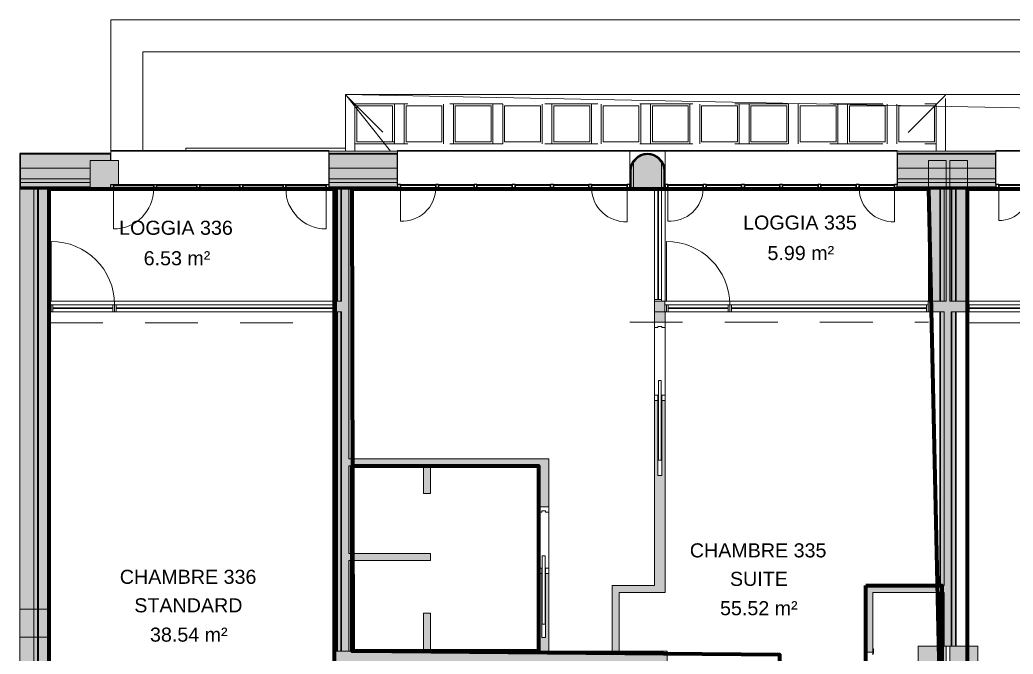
# Model space of a CAD drawing. Header units: metres. Extents: x -227.9 to -140, y 38 to 92.1.
# Drawn here: x -219.49 to -205.37, y 83.12 to 92.14 of the extents above; entities that cross this region are included whole.
import ezdxf

# ---------------------------------------------------------------- set-up
doc = ezdxf.new("R2010")
doc.units = ezdxf.units.M
doc.linetypes.add('JIS_02_0.7', pattern=[1.35, 0.75, -0.6])
for name, color, linetype, lineweight in [('A-AREA-IDEN', 7, 'Continuous', 9), ('A-COLS', 7, 'Continuous', 5), ('A-DOOR', 7, 'Continuous', 5), ('A-FLOR', 7, 'Continuous', 5), ('A-GLAZ', 7, 'Continuous', 5), ('A-WALL', 7, 'Continuous', 5), ('A-WALL-PATT', 7, 'Continuous', 13), ('I-WALL', 7, 'Continuous', 5), ('Q-SPCQ', 7, 'Continuous', 5), ('S-COLS', 7, 'Continuous', 5)]:
    doc.layers.add(name, color=color, linetype=linetype, lineweight=lineweight)
doc.layers.add('A-DETL', color=94, linetype='Continuous', lineweight=5, true_color=0x00a600)
doc.layers.add('A-DETL-MBND', color=9, linetype='Continuous', lineweight=5, true_color=0xc0c0c0)
doc.layers.add('Chambre', color=40, linetype='Continuous')
doc.layers.add('SDB', color=230, linetype='Continuous')
doc.styles.add('Arial_1', font='arial.ttf', dxfattribs={"height": 0.2})

msp = doc.modelspace()

# ---------------------------------------------------------------- hatches: boundary and pattern name
at = {"layer": 'A-COLS', "true_color": 0x808080}
for points in [[(-210.334, 89.74), (-210.319, 89.74), (-210.319, 89.99), (-210.325, 90.046), (-210.344, 90.099), (-210.374, 90.146), (-210.413, 90.186), (-210.461, 90.216), (-210.514, 90.234), (-210.569, 90.24), (-210.625, 90.234), (-210.678, 90.216), (-210.725, 90.186), (-210.765, 90.146), (-210.794, 90.099), (-210.813, 90.046), (-210.819, 89.99), (-210.819, 89.74), (-210.804, 89.74), (-210.804, 89.99), (-210.798, 90.043), (-210.781, 90.092), (-210.753, 90.137), (-210.716, 90.174), (-210.671, 90.202), (-210.621, 90.219), (-210.569, 90.225), (-210.517, 90.219), (-210.467, 90.202), (-210.423, 90.174), (-210.385, 90.137), (-210.357, 90.092), (-210.34, 90.043), (-210.334, 89.99), (-210.334, 89.8)], [(-210.334, 89.74), (-210.334, 89.99), (-210.34, 90.043), (-210.357, 90.092), (-210.386, 90.138), (-210.423, 90.174), (-210.467, 90.202), (-210.517, 90.219), (-210.569, 90.225), (-210.621, 90.219), (-210.671, 90.202), (-210.716, 90.174), (-210.753, 90.137), (-210.781, 90.092), (-210.798, 90.043), (-210.804, 89.99), (-210.804, 89.74), (-210.386, 89.74)]]:
    msp.add_hatch(color=8, dxfattribs=at).paths.add_polyline_path(points)
at = {"layer": 'A-WALL', "true_color": 0x808080}
h = msp.add_hatch(color=8, dxfattribs=at)
h.paths.add_polyline_path([(-169.889, 89.766), (-169.889, 90.24), (-170.852, 90.24), (-170.852, 90.23), (-169.899, 90.23), (-169.899, 89.766)])
h.paths.add_polyline_path([(-219.476, 89.766), (-219.476, 90.23), (-218.195, 90.23), (-218.195, 90.24), (-219.486, 90.24), (-219.486, 89.766)])
h.paths.add_polyline_path([(-172.979, 90.23), (-172.152, 90.23), (-172.152, 90.24), (-172.979, 90.24)])
h.paths.add_polyline_path([(-180.119, 90.23), (-180.119, 90.24), (-181.519, 90.24), (-181.519, 90.23), (-180.784, 90.23)])
h.paths.add_polyline_path([(-184.895, 90.23), (-184.019, 90.23), (-184.019, 90.24), (-185.419, 90.24), (-185.419, 90.23)])
h.paths.add_polyline_path([(-201.719, 90.23), (-201.719, 90.24), (-203.119, 90.24), (-203.119, 90.23), (-202.163, 90.23)])
h.paths.add_polyline_path([(-205.619, 90.23), (-205.619, 90.24), (-207.019, 90.24), (-207.019, 90.23), (-206.275, 90.23)])
h.paths.add_polyline_path([(-215.095, 90.23), (-214.119, 90.23), (-214.119, 90.24), (-215.095, 90.24)])
h = msp.add_hatch(color=8, dxfattribs=at)
h.paths.add_polyline_path([(-169.899, 90.03), (-169.899, 90.23), (-170.852, 90.23), (-170.852, 90.03), (-170.094, 90.03)])
h.paths.add_polyline_path([(-172.152, 90.03), (-172.152, 90.23), (-172.979, 90.23), (-172.979, 90.03), (-172.561, 90.03)])
h.paths.add_polyline_path([(-181.519, 90.03), (-180.119, 90.03), (-180.119, 90.23), (-181.519, 90.23), (-181.519, 90.112)])
h.paths.add_polyline_path([(-184.019, 90.03), (-184.019, 90.23), (-185.419, 90.23), (-185.419, 90.03), (-184.073, 90.03)])
h.paths.add_polyline_path([(-207.019, 90.03), (-205.619, 90.03), (-205.619, 90.23), (-207.019, 90.23), (-207.019, 90.112)])
h.paths.add_polyline_path([(-201.719, 90.03), (-201.719, 90.23), (-203.119, 90.23), (-203.119, 90.03), (-202.269, 90.03), (-202.269, 90.14), (-201.869, 90.14), (-201.869, 90.03)])
h.paths.add_polyline_path([(-214.497, 90.03), (-214.119, 90.03), (-214.119, 90.23), (-215.095, 90.23), (-215.095, 90.03)])
h.paths.add_polyline_path([(-219.476, 90.03), (-218.486, 90.03), (-218.486, 90.14), (-218.195, 90.14), (-218.195, 90.23), (-219.476, 90.23)])
h = msp.add_hatch(color=8, dxfattribs=at)
h.paths.add_polyline_path([(-170.094, 89.88), (-169.899, 89.88), (-169.899, 90.03), (-170.852, 90.03), (-170.852, 89.88)])
h.paths.add_polyline_path([(-172.152, 89.88), (-172.152, 90.03), (-172.979, 90.03), (-172.979, 89.88), (-172.561, 89.88)])
h.paths.add_polyline_path([(-180.119, 89.88), (-180.119, 90.03), (-181.519, 90.03), (-181.519, 89.88), (-180.844, 89.88), (-180.844, 89.89), (-180.294, 89.89), (-180.294, 89.88)])
h.paths.add_polyline_path([(-184.019, 89.88), (-184.019, 90.03), (-185.419, 90.03), (-185.419, 89.88), (-184.073, 89.88)])
h.paths.add_polyline_path([(-203.119, 89.88), (-202.269, 89.88), (-202.269, 90.03), (-203.119, 90.03)])
h.paths.add_polyline_path([(-201.869, 89.88), (-201.719, 89.88), (-201.719, 90.03), (-201.869, 90.03), (-201.869, 89.896)])
h.paths.add_polyline_path([(-214.497, 89.88), (-214.119, 89.88), (-214.119, 90.03), (-215.095, 90.03), (-215.095, 89.88)])
h.paths.add_polyline_path([(-206.275, 89.88), (-205.619, 89.88), (-205.619, 90.03), (-207.019, 90.03), (-207.019, 89.88)])
h.paths.add_polyline_path([(-218.486, 89.88), (-218.486, 90.03), (-219.476, 90.03), (-219.476, 89.88), (-218.609, 89.88)])
h = msp.add_hatch(color=8, dxfattribs=at)
h.paths.add_polyline_path([(-172.152, 89.83), (-172.152, 89.88), (-172.979, 89.88), (-172.979, 89.83), (-172.561, 89.83)])
h.paths.add_polyline_path([(-170.852, 89.83), (-169.899, 89.83), (-169.899, 89.88), (-170.852, 89.88)])
h.paths.add_polyline_path([(-185.419, 89.83), (-184.019, 89.83), (-184.019, 89.88), (-185.419, 89.88)])
h.paths.add_polyline_path([(-181.519, 89.83), (-180.844, 89.83), (-180.844, 89.88), (-181.519, 89.88)])
h.paths.add_polyline_path([(-180.119, 89.83), (-180.119, 89.88), (-180.294, 89.88), (-180.294, 89.83)])
h.paths.add_polyline_path([(-201.719, 89.83), (-201.719, 89.88), (-201.869, 89.88), (-201.869, 89.83)])
h.paths.add_polyline_path([(-202.986, 89.83), (-202.269, 89.83), (-202.269, 89.88), (-203.119, 89.88), (-203.119, 89.83)])
h.paths.add_polyline_path([(-205.619, 89.83), (-205.619, 89.88), (-207.019, 89.88), (-207.019, 89.83), (-206.275, 89.83)])
h.paths.add_polyline_path([(-215.095, 89.83), (-214.119, 89.83), (-214.119, 89.88), (-215.095, 89.88)])
h.paths.add_polyline_path([(-219.476, 89.83), (-218.486, 89.83), (-218.486, 89.88), (-219.476, 89.88)])
h = msp.add_hatch(color=8, dxfattribs=at)
h.paths.add_polyline_path([(-170.094, 89.766), (-169.899, 89.766), (-169.899, 89.83), (-170.852, 89.83), (-170.852, 89.766)])
h.paths.add_polyline_path([(-172.979, 89.766), (-172.152, 89.766), (-172.152, 89.83), (-172.979, 89.83), (-172.979, 89.8)])
h.paths.add_polyline_path([(-180.294, 89.766), (-180.119, 89.766), (-180.119, 89.83), (-180.294, 89.83), (-180.294, 89.774)])
h.paths.add_polyline_path([(-181.519, 89.766), (-180.844, 89.766), (-180.844, 89.83), (-181.519, 89.83), (-181.519, 89.8)])
h.paths.add_polyline_path([(-184.895, 89.766), (-184.019, 89.766), (-184.019, 89.83), (-185.419, 89.83), (-185.419, 89.766)])
h.paths.add_polyline_path([(-203.119, 89.766), (-202.269, 89.766), (-202.269, 89.83), (-203.119, 89.83), (-203.119, 89.8)])
h.paths.add_polyline_path([(-201.719, 89.766), (-201.719, 89.83), (-201.869, 89.83), (-201.869, 89.766)])
h.paths.add_polyline_path([(-206.275, 89.766), (-205.619, 89.766), (-205.619, 89.83), (-207.019, 89.83), (-207.019, 89.766)])
h.paths.add_polyline_path([(-214.497, 89.766), (-214.119, 89.766), (-214.119, 89.83), (-215.095, 89.83), (-215.095, 89.766)])
h.paths.add_polyline_path([(-218.486, 89.766), (-218.486, 89.83), (-219.476, 89.83), (-219.476, 89.766), (-218.609, 89.766)])
at = {"layer": 'A-WALL', "true_color": 0xaaaaaa}
for points in [[(-219.486, 62.504), (-219.286, 62.504), (-219.286, 89.74), (-219.486, 89.74), (-219.486, 62.785)], [(-219.236, 62.304), (-219.236, 89.74), (-219.286, 89.74), (-219.286, 62.304)], [(-219.223, 62.254), (-219.223, 89.74), (-219.236, 89.74), (-219.236, 62.254)]]:
    msp.add_hatch(color=253, dxfattribs=at).paths.add_polyline_path(points)
at = {"layer": 'A-WALL-PATT', "lineweight": 5, "true_color": 0xaaaaaa}
for points in [[(-206.574, 88.14), (-206.324, 88.14), (-206.324, 90.14), (-206.574, 90.14), (-206.574, 88.504)], [(-206.274, 88.14), (-206.024, 88.14), (-206.024, 90.14), (-206.274, 90.14), (-206.274, 88.504)], [(-214.769, 79.964), (-214.769, 83.164), (-215.019, 83.164), (-215.019, 79.964)], [(-210.289, 82.914), (-210.289, 83.164), (-214.769, 83.164), (-214.769, 82.914), (-210.386, 82.914)]]:
    msp.add_hatch(color=253, dxfattribs=at).paths.add_polyline_path(points)
at = {"layer": 'A-WALL-PATT', "lineweight": 5, "true_color": 0x808080}
h = msp.add_hatch(color=8, dxfattribs=at)
h.paths.add_polyline_path([(-169.889, 89.753), (-169.889, 89.766), (-170.852, 89.766), (-170.852, 89.753), (-170.094, 89.753)])
h.paths.add_polyline_path([(-172.152, 89.753), (-172.152, 89.766), (-172.979, 89.766), (-172.979, 89.753), (-172.561, 89.753)])
h.paths.add_polyline_path([(-185.419, 89.753), (-184.019, 89.753), (-184.019, 89.766), (-185.419, 89.766)])
h.paths.add_polyline_path([(-181.519, 89.753), (-180.844, 89.753), (-180.844, 89.766), (-181.519, 89.766)])
h.paths.add_polyline_path([(-180.294, 89.753), (-180.119, 89.753), (-180.119, 89.766), (-180.294, 89.766), (-180.294, 89.755)])
h.paths.add_polyline_path([(-201.719, 89.753), (-201.719, 89.766), (-201.869, 89.766), (-201.869, 89.753)])
h.paths.add_polyline_path([(-203.119, 89.753), (-202.269, 89.753), (-202.269, 89.766), (-203.119, 89.766)])
h.paths.add_polyline_path([(-205.619, 89.753), (-205.619, 89.766), (-207.019, 89.766), (-207.019, 89.753), (-206.275, 89.753)])
h.paths.add_polyline_path([(-218.486, 89.753), (-218.486, 89.766), (-219.486, 89.766), (-219.486, 89.753), (-218.609, 89.753)])
h.paths.add_polyline_path([(-215.095, 89.753), (-214.119, 89.753), (-214.119, 89.766), (-215.095, 89.766)])
h = msp.add_hatch(color=8, dxfattribs=at)
h.paths.add_polyline_path([(-170.094, 89.74), (-169.889, 89.74), (-169.889, 89.753), (-170.852, 89.753), (-170.852, 89.74)])
h.paths.add_polyline_path([(-172.152, 89.74), (-172.152, 89.753), (-172.979, 89.753), (-172.979, 89.74), (-172.561, 89.74)])
h.paths.add_polyline_path([(-180.119, 89.74), (-180.119, 89.753), (-180.294, 89.753), (-180.294, 89.74)])
h.paths.add_polyline_path([(-181.519, 89.74), (-180.844, 89.74), (-180.844, 89.753), (-181.519, 89.753)])
h.paths.add_polyline_path([(-184.019, 89.74), (-184.019, 89.753), (-185.419, 89.753), (-185.419, 89.74), (-184.073, 89.74)])
h.paths.add_polyline_path([(-202.986, 89.74), (-202.269, 89.74), (-202.269, 89.753), (-203.119, 89.753), (-203.119, 89.74)])
h.paths.add_polyline_path([(-201.719, 89.74), (-201.719, 89.753), (-201.869, 89.753), (-201.869, 89.74)])
h.paths.add_polyline_path([(-207.019, 89.74), (-205.619, 89.74), (-205.619, 89.753), (-207.019, 89.753)])
h.paths.add_polyline_path([(-214.119, 89.74), (-214.119, 89.753), (-215.095, 89.753), (-215.095, 89.74), (-214.497, 89.74)])
h.paths.add_polyline_path([(-218.486, 89.74), (-218.486, 89.753), (-219.486, 89.753), (-219.486, 89.74), (-218.609, 89.74)])
at = {"layer": 'A-WALL-PATT', "lineweight": 5, "true_color": 0xaaaaaa}
h = msp.add_hatch(color=253, dxfattribs=at)
h.paths.add_polyline_path([(-214.924, 83.164), (-214.914, 83.164), (-214.914, 87.991), (-214.924, 87.991), (-214.924, 84.218)])
h.paths.add_polyline_path([(-214.914, 88.141), (-214.914, 89.74), (-214.924, 89.74), (-214.924, 88.141)])
h = msp.add_hatch(color=253, dxfattribs=at)
h.paths.add_polyline_path([(-206.244, 83.236), (-206.244, 87.991), (-206.254, 87.991), (-206.254, 83.236)])
h.paths.add_polyline_path([(-206.244, 88.141), (-206.244, 89.74), (-206.254, 89.74), (-206.254, 88.141)])
at = {"layer": 'I-WALL', "true_color": 0xaaaaaa}
for points in [[(-219.069, 72.064), (-219.069, 89.74), (-219.219, 89.74), (-219.219, 72.064)], [(-214.814, 83.164), (-214.814, 89.74), (-214.914, 89.74), (-214.914, 83.164)], [(-206.354, 83.236), (-206.254, 83.236), (-206.254, 89.74), (-206.354, 89.74), (-206.354, 83.998)], [(-210.324, 88.14), (-210.319, 88.141), (-210.386, 88.14)], [(-213.652, 85.799), (-212.119, 85.799), (-212.119, 85.899), (-214.814, 85.899), (-214.814, 85.799), (-213.675, 85.799)], [(-213.752, 85.406), (-213.652, 85.406), (-213.652, 85.799), (-213.752, 85.799)], [(-213.651, 84.455), (-213.651, 84.555), (-214.814, 84.555), (-214.814, 84.455), (-213.675, 84.455)], [(-210.469, 83.998), (-210.469, 84.098), (-211.069, 84.098), (-211.069, 83.998), (-210.969, 83.998)], [(-210.969, 83.164), (-210.969, 83.998), (-211.069, 83.998), (-211.069, 83.164)], [(-207.097, 83.998), (-206.354, 83.998), (-206.354, 84.098), (-207.467, 84.098), (-207.467, 83.998), (-207.367, 83.998)], [(-213.751, 83.164), (-213.651, 83.164), (-213.651, 83.705), (-213.751, 83.705)]]:
    msp.add_hatch(color=253, dxfattribs=at).paths.add_polyline_path(points)
h = msp.add_hatch(color=253, dxfattribs=at)
h.paths.add_polyline_path([(-214.987, 83.164), (-214.974, 83.164), (-214.974, 87.991), (-214.987, 87.991), (-214.987, 84.218)])
h.paths.add_polyline_path([(-214.987, 88.141), (-214.974, 88.141), (-214.974, 89.74), (-214.987, 89.74), (-214.987, 88.504)])
h = msp.add_hatch(color=253, dxfattribs=at)
h.paths.add_polyline_path([(-214.924, 83.164), (-214.924, 87.991), (-214.974, 87.991), (-214.974, 83.164)])
h.paths.add_polyline_path([(-214.924, 88.141), (-214.924, 89.74), (-214.974, 89.74), (-214.974, 88.141)])
h = msp.add_hatch(color=253, dxfattribs=at)
h.paths.add_polyline_path([(-214.764, 83.164), (-214.764, 84.455), (-214.814, 84.455), (-214.814, 83.164)])
h.paths.add_polyline_path([(-214.764, 84.555), (-214.764, 85.799), (-214.814, 85.799), (-214.814, 84.555)])
h.paths.add_polyline_path([(-214.764, 85.899), (-214.764, 89.74), (-214.814, 89.74), (-214.814, 85.899)])
h = msp.add_hatch(color=253, dxfattribs=at)
h.paths.add_polyline_path([(-214.751, 83.164), (-214.751, 84.455), (-214.764, 84.455), (-214.764, 83.164)])
h.paths.add_polyline_path([(-214.764, 84.555), (-214.751, 84.555), (-214.751, 85.799), (-214.764, 85.799)])
h.paths.add_polyline_path([(-214.764, 85.899), (-214.751, 85.899), (-214.751, 89.74), (-214.764, 89.74), (-214.764, 86.361)])
h = msp.add_hatch(color=253, dxfattribs=at)
h.paths.add_polyline_path([(-206.404, 83.236), (-206.404, 83.998), (-206.417, 83.998), (-206.417, 83.236)])
h.paths.add_polyline_path([(-206.404, 84.098), (-206.404, 87.99), (-206.417, 87.99), (-206.417, 84.098)])
h.paths.add_polyline_path([(-206.404, 88.14), (-206.404, 89.74), (-206.417, 89.74), (-206.417, 88.14)])
h = msp.add_hatch(color=253, dxfattribs=at)
h.paths.add_polyline_path([(-206.354, 83.236), (-206.354, 83.998), (-206.404, 83.998), (-206.404, 83.236)])
h.paths.add_polyline_path([(-206.354, 84.098), (-206.354, 87.99), (-206.404, 87.99), (-206.404, 84.098)])
h.paths.add_polyline_path([(-206.404, 88.14), (-206.354, 88.14), (-206.354, 89.74), (-206.404, 89.74), (-206.404, 88.504)])
h = msp.add_hatch(color=253, dxfattribs=at)
h.paths.add_polyline_path([(-206.194, 83.236), (-206.194, 87.991), (-206.244, 87.991), (-206.244, 83.236)])
h.paths.add_polyline_path([(-206.194, 88.141), (-206.194, 89.74), (-206.244, 89.74), (-206.244, 88.141)])
h = msp.add_hatch(color=253, dxfattribs=at)
h.paths.add_polyline_path([(-206.181, 83.236), (-206.181, 87.991), (-206.194, 87.991), (-206.194, 83.236)])
h.paths.add_polyline_path([(-206.181, 88.141), (-206.181, 89.74), (-206.194, 89.74), (-206.194, 88.141)])
h = msp.add_hatch(color=253, dxfattribs=at)
h.paths.add_polyline_path([(-214.974, 87.991), (-214.914, 87.991), (-214.914, 88.141), (-214.987, 88.141), (-214.987, 87.991)])
h.paths.add_polyline_path([(-219.069, 87.991), (-219.066, 87.991), (-219.066, 88.141), (-219.069, 88.141)])
h = msp.add_hatch(color=253, dxfattribs=at)
h.paths.add_polyline_path([(-206.404, 87.99), (-206.354, 87.99), (-206.354, 88.14), (-206.579, 88.14), (-206.579, 87.99), (-206.417, 87.99)])
h.paths.add_polyline_path([(-210.469, 87.99), (-210.324, 87.99), (-210.324, 88.14), (-210.469, 88.14)])
h = msp.add_hatch(color=253, dxfattribs=at)
h.paths.add_polyline_path([(-202.124, 87.991), (-202.124, 88.141), (-202.368, 88.141), (-202.368, 87.991), (-202.163, 87.991)])
h.paths.add_polyline_path([(-206.181, 87.991), (-206.024, 87.991), (-206.024, 88.141), (-206.254, 88.141), (-206.254, 87.991), (-206.194, 87.991)])
h = msp.add_hatch(color=253, dxfattribs=at)
h.paths.add_polyline_path([(-210.319, 83.998), (-210.319, 86.731), (-210.367, 86.731), (-210.367, 85.661), (-210.422, 85.661), (-210.422, 86.731), (-210.469, 86.731), (-210.469, 83.998), (-210.386, 83.998)])
h.paths.add_polyline_path([(-210.422, 87.841), (-210.319, 87.841), (-210.319, 87.99), (-210.469, 87.99), (-210.469, 87.841)])
h = msp.add_hatch(color=253, dxfattribs=at)
h.paths.add_polyline_path([(-212.119, 83.164), (-211.969, 83.164), (-211.969, 84.269), (-212.016, 84.269), (-212.016, 83.359), (-212.071, 83.359), (-212.071, 84.269), (-212.119, 84.269), (-212.119, 84.218)])
h.paths.add_polyline_path([(-212.071, 85.219), (-211.969, 85.219), (-211.969, 85.899), (-212.119, 85.899), (-212.119, 85.219)])
h = msp.add_hatch(color=253, dxfattribs=at)
h.paths.add_polyline_path([(-207.367, 81.2), (-207.367, 82.253), (-207.467, 82.253), (-207.467, 81.2), (-207.417, 81.2)])
h.paths.add_polyline_path([(-207.467, 83.153), (-207.367, 83.153), (-207.367, 83.998), (-207.467, 83.998), (-207.467, 83.198)])
at = {"layer": 'S-COLS', "lineweight": 9, "true_color": 0x808080}
for points in [[(-210.369, 89.74), (-210.369, 90.114), (-210.402, 90.155), (-210.443, 90.189), (-210.491, 90.212), (-210.543, 90.224), (-210.596, 90.224), (-210.647, 90.212), (-210.695, 90.189), (-210.736, 90.155), (-210.769, 90.114), (-210.769, 89.74), (-210.386, 89.74)], [(-218.195, 89.74), (-218.195, 89.8), (-218.086, 89.8), (-218.086, 90.14), (-218.486, 90.14), (-218.486, 89.74)]]:
    msp.add_hatch(color=8, dxfattribs=at).paths.add_polyline_path(points)
at = {"layer": 'S-COLS', "true_color": 0x808080}
for points in [[(-219.486, 83.364), (-219.086, 83.364), (-219.086, 83.764), (-219.486, 83.764)], [(-206.724, 82.839), (-206.324, 82.839), (-206.324, 83.239), (-206.724, 83.239), (-206.724, 83.146)], [(-205.874, 82.839), (-205.874, 83.239), (-206.274, 83.239), (-206.274, 82.839)]]:
    msp.add_hatch(color=8, dxfattribs=at).paths.add_polyline_path(points)

# ---------------------------------------------------------------- linework, layer by layer
at = {"layer": 'A-COLS', "lineweight": 25}
for p, q in [((-210.819, 89.99), (-210.819, 89.8)), ((-210.804, 89.99), (-210.804, 89.74)), ((-210.804, 89.74), (-210.804, 89.99)), ((-210.334, 89.74), (-210.334, 89.99)), ((-210.334, 89.99), (-210.334, 89.74)), ((-210.319, 89.8), (-210.319, 89.99)), ((-210.819, 89.74), (-210.804, 89.74)), ((-210.804, 89.74), (-210.334, 89.74)), ((-210.334, 89.74), (-210.319, 89.74))]:
    msp.add_line(p, q, dxfattribs=at)
for radius in [0.25, 0.235, 0.235]:
    msp.add_arc((-210.569, 89.99), radius, 0, 180, dxfattribs=at)
at = {"layer": 'A-DETL', "color": 7}
for q in [(-172.279, 91.081), (-214.859, 90.315)]:
    msp.add_line((-214.859, 91.081), q, dxfattribs=at)
at = {"layer": 'A-DETL', "color": 9, "linetype": 'JIS_02_0.7', "lineweight": 9, "true_color": 0xc0c0c0}
for p, q in [((-214.859, 91.076), (-214.062, 90.279)), ((-206.334, 91.071), (-207.134, 90.272)), ((-214.726, 90.945), (-206.465, 90.945)), ((-214.726, 90.94), (-214.726, 90.272)), ((-214.699, 90.918), (-214.19, 90.918)), ((-214.699, 90.406), (-214.699, 90.918)), ((-214.696, 90.406), (-214.696, 90.913)), ((-214.19, 90.918), (-214.19, 90.406)), ((-214.165, 90.38), (-214.165, 90.94)), ((-214.026, 90.94), (-214.026, 90.38)), ((-213.999, 90.918), (-213.49, 90.918)), ((-213.999, 90.406), (-213.999, 90.918)), ((-213.49, 90.918), (-213.49, 90.406)), ((-213.465, 90.38), (-213.465, 90.94)), ((-213.326, 90.94), (-213.326, 90.38)), ((-213.299, 90.918), (-212.79, 90.918)), ((-213.299, 90.406), (-213.299, 90.918)), ((-212.79, 90.918), (-212.79, 90.406)), ((-212.765, 90.38), (-212.765, 90.94)), ((-212.626, 90.94), (-212.626, 90.38)), ((-212.599, 90.918), (-212.09, 90.918)), ((-212.599, 90.406), (-212.599, 90.918)), ((-212.09, 90.918), (-212.09, 90.406)), ((-212.065, 90.38), (-212.065, 90.94)), ((-211.926, 90.94), (-211.926, 90.38)), ((-211.899, 90.918), (-211.39, 90.918)), ((-211.899, 90.406), (-211.899, 90.918)), ((-211.39, 90.918), (-211.39, 90.406)), ((-211.365, 90.38), (-211.365, 90.94)), ((-211.226, 90.94), (-211.226, 90.38)), ((-211.199, 90.918), (-210.69, 90.918)), ((-211.199, 90.406), (-211.199, 90.918)), ((-210.69, 90.918), (-210.69, 90.406)), ((-210.665, 90.38), (-210.665, 90.94)), ((-210.526, 90.94), (-210.526, 90.38)), ((-210.499, 90.918), (-209.99, 90.918)), ((-210.499, 90.406), (-210.499, 90.918)), ((-209.99, 90.918), (-209.99, 90.406)), ((-209.965, 90.38), (-209.965, 90.94)), ((-209.826, 90.94), (-209.826, 90.38)), ((-209.799, 90.918), (-209.29, 90.918)), ((-209.799, 90.406), (-209.799, 90.918)), ((-209.29, 90.918), (-209.29, 90.406)), ((-209.265, 90.38), (-209.265, 90.94)), ((-209.126, 90.94), (-209.126, 90.38)), ((-209.099, 90.918), (-208.59, 90.918)), ((-209.099, 90.406), (-209.099, 90.918)), ((-208.59, 90.918), (-208.59, 90.406)), ((-208.565, 90.38), (-208.565, 90.94)), ((-208.426, 90.94), (-208.426, 90.38)), ((-208.399, 90.918), (-207.89, 90.918)), ((-208.399, 90.406), (-208.399, 90.918)), ((-207.89, 90.918), (-207.89, 90.406)), ((-207.865, 90.38), (-207.865, 90.94)), ((-207.726, 90.94), (-207.726, 90.38)), ((-207.699, 90.918), (-207.19, 90.918)), ((-207.699, 90.406), (-207.699, 90.918)), ((-207.19, 90.918), (-207.19, 90.406)), ((-207.165, 90.38), (-207.165, 90.94)), ((-207.026, 90.94), (-207.026, 90.38)), ((-206.999, 90.918), (-206.49, 90.918)), ((-206.999, 90.406), (-206.999, 90.918)), ((-206.49, 90.918), (-206.49, 90.406)), ((-206.465, 90.272), (-206.465, 90.945)), ((-214.726, 90.38), (-206.465, 90.38)), ((-214.19, 90.406), (-214.699, 90.406)), ((-214.168, 90.406), (-214.696, 90.406)), ((-213.49, 90.406), (-213.999, 90.406)), ((-212.79, 90.406), (-213.299, 90.406)), ((-212.09, 90.406), (-212.599, 90.406)), ((-211.39, 90.406), (-211.899, 90.406)), ((-210.69, 90.406), (-211.199, 90.406)), ((-209.99, 90.406), (-210.499, 90.406)), ((-209.29, 90.406), (-209.799, 90.406)), ((-208.59, 90.406), (-209.099, 90.406)), ((-207.89, 90.406), (-208.399, 90.406)), ((-207.19, 90.406), (-207.699, 90.406)), ((-206.49, 90.406), (-206.999, 90.406)), ((-219.056, 87.832), (-214.996, 87.832)), ((-210.819, 87.841), (-206.574, 87.841)), ((-206.01, 87.835), (-202.37, 87.835))]:
    msp.add_line(p, q, dxfattribs=at)
at = {"layer": 'A-DETL', "color": 7, "linetype": 'JIS_02_0.7'}
msp.add_line((-206.334, 90.272), (-206.334, 91.081), dxfattribs=at)
at = {"layer": 'A-DETL-MBND', "lineweight": 9}
for p, q in [((-218.195, 92.14), (-204.369, 92.14)), ((-218.195, 90.283), (-218.195, 92.14)), ((-217.74, 91.685), (-204.369, 91.685)), ((-217.74, 90.283), (-217.74, 91.685)), ((-214.859, 90.272), (-214.859, 91.081)), ((-214.22, 90.272), (-214.859, 91.081)), ((-175.106, 90.283), (-214.859, 91.081)), ((-214.859, 91.081), (-172.279, 91.081)), ((-217.127, 90.283), (-217.127, 90.315)), ((-217.127, 90.315), (-214.859, 90.315))]:
    msp.add_line(p, q, dxfattribs=at)
at = {"layer": 'A-DOOR', "color": 9, "true_color": 0xc0c0c0}
for p, q in [((-210.319, 87.841), (-210.469, 87.841)), ((-210.469, 87.841), (-210.469, 87.766)), ((-210.422, 87.766), (-210.422, 87.781)), ((-210.422, 87.781), (-210.367, 87.781)), ((-210.367, 87.781), (-210.367, 87.766)), ((-210.319, 87.766), (-210.319, 87.841)), ((-210.469, 87.766), (-210.422, 87.766)), ((-210.367, 87.766), (-210.319, 87.766)), ((-210.469, 86.806), (-210.469, 86.731)), ((-210.422, 86.806), (-210.469, 86.806)), ((-210.422, 86.731), (-210.422, 86.806)), ((-210.367, 86.806), (-210.367, 86.731)), ((-210.319, 86.806), (-210.367, 86.806)), ((-210.319, 86.731), (-210.319, 86.806)), ((-210.469, 86.731), (-210.422, 86.731)), ((-210.367, 86.731), (-210.319, 86.731)), ((-211.969, 85.219), (-212.119, 85.219)), ((-212.119, 85.219), (-212.119, 85.144)), ((-212.119, 85.144), (-212.071, 85.144)), ((-212.071, 85.144), (-212.071, 85.159)), ((-212.071, 85.159), (-212.016, 85.159)), ((-212.016, 85.159), (-212.016, 85.144)), ((-212.016, 85.144), (-211.969, 85.144)), ((-211.969, 85.144), (-211.969, 85.219)), ((-212.119, 84.344), (-212.119, 84.269)), ((-212.071, 84.344), (-212.119, 84.344)), ((-212.119, 84.269), (-212.071, 84.269)), ((-212.071, 84.269), (-212.071, 84.344)), ((-212.016, 84.344), (-212.016, 84.269)), ((-211.969, 84.344), (-212.016, 84.344)), ((-212.016, 84.269), (-211.969, 84.269)), ((-211.969, 84.269), (-211.969, 84.344)), ((-207.477, 83.198), (-207.477, 83.133)), ((-207.467, 83.198), (-207.477, 83.198)), ((-207.477, 83.133), (-207.467, 83.133)), ((-207.467, 83.133), (-207.467, 83.198)), ((-207.367, 83.153), (-207.467, 83.153)), ((-207.467, 83.153), (-207.467, 83.103)), ((-207.367, 83.198), (-207.367, 83.133)), ((-207.357, 83.198), (-207.367, 83.198)), ((-207.367, 83.113), (-207.367, 83.153)), ((-207.367, 83.133), (-207.357, 83.133)), ((-207.357, 83.133), (-207.357, 83.198))]:
    msp.add_line(p, q, dxfattribs=at)
at = {"layer": 'A-DOOR', "lineweight": 9}
for p, q in [((-210.414, 87.013), (-210.414, 85.883)), ((-210.374, 87.013), (-210.414, 87.013)), ((-210.374, 85.883), (-210.374, 87.013)), ((-210.414, 85.883), (-210.374, 85.883)), ((-212.064, 84.519), (-212.064, 83.549)), ((-212.024, 84.519), (-212.064, 84.519)), ((-212.024, 83.549), (-212.024, 84.519)), ((-212.064, 83.549), (-212.024, 83.549))]:
    msp.add_line(p, q, dxfattribs=at)
at = {"layer": 'A-FLOR'}
msp.add_line((-210.319, 88.14), (-206.579, 88.14), dxfattribs=at)
at = {"layer": 'A-GLAZ', "lineweight": 9}
for p, q in [((-215.095, 90.283), (-218.195, 90.283)), ((-218.195, 90.273), (-218.195, 90.283)), ((-218.195, 90.24), (-218.195, 90.273)), ((-215.095, 90.273), (-218.195, 90.273)), ((-215.095, 90.283), (-215.095, 90.273)), ((-215.095, 90.273), (-215.095, 90.24)), ((-210.819, 90.283), (-214.119, 90.283)), ((-214.119, 90.273), (-214.119, 90.283)), ((-214.119, 90.24), (-214.119, 90.273)), ((-210.819, 90.273), (-214.119, 90.273)), ((-210.819, 90.283), (-210.819, 90.273)), ((-210.819, 90.189), (-210.819, 89.99)), ((-207.019, 90.283), (-210.319, 90.283)), ((-210.319, 90.273), (-210.319, 90.283)), ((-207.019, 90.273), (-210.319, 90.273)), ((-210.319, 89.99), (-210.319, 90.189)), ((-207.019, 90.283), (-207.019, 90.273)), ((-207.019, 90.273), (-207.019, 90.24)), ((-203.119, 90.283), (-205.619, 90.283)), ((-205.619, 90.273), (-205.619, 90.283)), ((-205.619, 90.24), (-205.619, 90.273)), ((-203.119, 90.273), (-205.619, 90.273)), ((-217.583, 89.8), (-218.155, 89.8)), ((-216.971, 89.8), (-217.543, 89.8)), ((-216.359, 89.8), (-216.931, 89.8)), ((-215.747, 89.8), (-216.319, 89.8)), ((-215.135, 89.8), (-215.707, 89.8)), ((-214.079, 89.8), (-213.576, 89.8)), ((-213.536, 89.8), (-213.032, 89.8)), ((-212.992, 89.8), (-212.489, 89.8)), ((-212.449, 89.8), (-211.946, 89.8)), ((-211.906, 89.8), (-211.402, 89.8)), ((-211.362, 89.8), (-210.859, 89.8)), ((-210.279, 89.8), (-209.776, 89.8)), ((-209.736, 89.8), (-209.232, 89.8)), ((-209.192, 89.8), (-208.689, 89.8)), ((-208.649, 89.8), (-208.146, 89.8)), ((-208.106, 89.8), (-207.602, 89.8)), ((-207.562, 89.8), (-207.059, 89.8)), ((-205.579, 89.8), (-205.127, 89.8)), ((-218.155, 89.74), (-217.583, 89.74)), ((-218.155, 89.74), (-218.155, 89.168)), ((-217.543, 89.74), (-216.971, 89.74)), ((-216.931, 89.74), (-216.359, 89.74)), ((-216.319, 89.74), (-215.747, 89.74)), ((-215.707, 89.74), (-215.135, 89.74)), ((-215.135, 89.74), (-215.135, 89.168)), ((-213.576, 89.74), (-214.079, 89.74)), ((-214.079, 89.74), (-214.079, 89.277)), ((-213.032, 89.74), (-213.536, 89.74)), ((-212.489, 89.74), (-212.992, 89.74)), ((-211.946, 89.74), (-212.449, 89.74)), ((-211.402, 89.74), (-211.906, 89.74)), ((-210.859, 89.74), (-211.362, 89.74)), ((-210.859, 89.74), (-210.859, 89.271)), ((-209.776, 89.74), (-210.279, 89.74)), ((-210.279, 89.74), (-210.279, 89.277)), ((-209.232, 89.74), (-209.736, 89.74)), ((-208.689, 89.74), (-209.192, 89.74)), ((-208.146, 89.74), (-208.649, 89.74)), ((-207.602, 89.74), (-208.106, 89.74)), ((-207.059, 89.74), (-207.562, 89.74)), ((-207.059, 89.74), (-207.059, 89.271)), ((-205.127, 89.74), (-205.579, 89.74)), ((-205.579, 89.74), (-205.579, 89.288))]:
    msp.add_line(p, q, dxfattribs=at)
at = {"layer": 'A-GLAZ', "lineweight": 25}
for p, q in [((-218.195, 89.8), (-218.155, 89.8)), ((-218.195, 89.74), (-218.195, 89.8)), ((-218.155, 89.8), (-218.155, 89.74)), ((-218.155, 89.788), (-217.583, 89.788)), ((-218.155, 89.752), (-218.155, 89.788)), ((-217.583, 89.8), (-217.543, 89.8)), ((-217.583, 89.74), (-217.583, 89.8)), ((-217.583, 89.788), (-217.583, 89.752)), ((-217.543, 89.8), (-217.543, 89.74)), ((-217.543, 89.788), (-216.971, 89.788)), ((-217.543, 89.752), (-217.543, 89.788)), ((-216.971, 89.8), (-216.931, 89.8)), ((-216.971, 89.74), (-216.971, 89.8)), ((-216.971, 89.788), (-216.971, 89.752)), ((-216.931, 89.8), (-216.931, 89.74)), ((-216.931, 89.788), (-216.359, 89.788)), ((-216.931, 89.752), (-216.931, 89.788)), ((-216.359, 89.8), (-216.319, 89.8)), ((-216.359, 89.74), (-216.359, 89.8)), ((-216.359, 89.788), (-216.359, 89.752)), ((-216.319, 89.8), (-216.319, 89.74)), ((-216.319, 89.788), (-215.747, 89.788)), ((-216.319, 89.752), (-216.319, 89.788)), ((-215.747, 89.8), (-215.707, 89.8)), ((-215.747, 89.74), (-215.747, 89.8)), ((-215.747, 89.788), (-215.747, 89.752)), ((-215.707, 89.8), (-215.707, 89.74)), ((-215.707, 89.788), (-215.135, 89.788)), ((-215.707, 89.752), (-215.707, 89.788)), ((-215.135, 89.8), (-215.095, 89.8)), ((-215.135, 89.74), (-215.135, 89.8)), ((-215.135, 89.788), (-215.135, 89.752)), ((-215.095, 89.8), (-215.095, 89.74)), ((-214.079, 89.8), (-214.119, 89.8)), ((-214.119, 89.8), (-214.119, 89.74)), ((-214.079, 89.74), (-214.079, 89.8)), ((-213.576, 89.788), (-214.079, 89.788)), ((-214.079, 89.788), (-214.079, 89.752)), ((-213.536, 89.8), (-213.576, 89.8)), ((-213.576, 89.8), (-213.576, 89.74)), ((-213.576, 89.752), (-213.576, 89.788)), ((-213.536, 89.74), (-213.536, 89.8)), ((-213.032, 89.788), (-213.536, 89.788)), ((-213.536, 89.788), (-213.536, 89.752)), ((-212.992, 89.8), (-213.032, 89.8)), ((-213.032, 89.8), (-213.032, 89.74)), ((-213.032, 89.752), (-213.032, 89.788)), ((-212.992, 89.74), (-212.992, 89.8)), ((-212.489, 89.788), (-212.992, 89.788)), ((-212.992, 89.788), (-212.992, 89.752)), ((-212.449, 89.8), (-212.489, 89.8)), ((-212.489, 89.8), (-212.489, 89.74)), ((-212.489, 89.752), (-212.489, 89.788)), ((-212.449, 89.74), (-212.449, 89.8)), ((-211.946, 89.788), (-212.449, 89.788)), ((-212.449, 89.788), (-212.449, 89.752)), ((-211.906, 89.8), (-211.946, 89.8)), ((-211.946, 89.8), (-211.946, 89.74)), ((-211.946, 89.752), (-211.946, 89.788)), ((-211.906, 89.74), (-211.906, 89.8)), ((-211.402, 89.788), (-211.906, 89.788)), ((-211.906, 89.788), (-211.906, 89.752)), ((-211.362, 89.8), (-211.402, 89.8)), ((-211.402, 89.8), (-211.402, 89.74)), ((-211.402, 89.752), (-211.402, 89.788)), ((-211.362, 89.74), (-211.362, 89.8)), ((-210.859, 89.788), (-211.362, 89.788)), ((-211.362, 89.788), (-211.362, 89.752)), ((-210.819, 89.8), (-210.859, 89.8)), ((-210.859, 89.8), (-210.859, 89.74)), ((-210.859, 89.752), (-210.859, 89.788)), ((-210.819, 89.74), (-210.819, 89.8)), ((-210.279, 89.8), (-210.319, 89.8)), ((-210.319, 89.8), (-210.319, 89.74)), ((-210.279, 89.74), (-210.279, 89.8)), ((-209.776, 89.788), (-210.279, 89.788)), ((-210.279, 89.788), (-210.279, 89.752)), ((-209.736, 89.8), (-209.776, 89.8)), ((-209.776, 89.8), (-209.776, 89.74)), ((-209.776, 89.752), (-209.776, 89.788)), ((-209.736, 89.74), (-209.736, 89.8)), ((-209.232, 89.788), (-209.736, 89.788)), ((-209.736, 89.788), (-209.736, 89.752)), ((-209.192, 89.8), (-209.232, 89.8)), ((-209.232, 89.8), (-209.232, 89.74)), ((-209.232, 89.752), (-209.232, 89.788)), ((-209.192, 89.74), (-209.192, 89.8)), ((-208.689, 89.788), (-209.192, 89.788)), ((-209.192, 89.788), (-209.192, 89.752)), ((-208.649, 89.8), (-208.689, 89.8)), ((-208.689, 89.8), (-208.689, 89.74)), ((-208.689, 89.752), (-208.689, 89.788)), ((-208.649, 89.74), (-208.649, 89.8)), ((-208.146, 89.788), (-208.649, 89.788)), ((-208.649, 89.788), (-208.649, 89.752)), ((-208.106, 89.8), (-208.146, 89.8)), ((-208.146, 89.8), (-208.146, 89.74)), ((-208.146, 89.752), (-208.146, 89.788)), ((-208.106, 89.74), (-208.106, 89.8)), ((-207.602, 89.788), (-208.106, 89.788)), ((-208.106, 89.788), (-208.106, 89.752)), ((-207.562, 89.8), (-207.602, 89.8)), ((-207.602, 89.8), (-207.602, 89.74)), ((-207.602, 89.752), (-207.602, 89.788)), ((-207.562, 89.74), (-207.562, 89.8)), ((-207.059, 89.788), (-207.562, 89.788)), ((-207.562, 89.788), (-207.562, 89.752)), ((-207.019, 89.8), (-207.059, 89.8)), ((-207.059, 89.8), (-207.059, 89.74)), ((-207.059, 89.752), (-207.059, 89.788)), ((-207.019, 89.74), (-207.019, 89.8)), ((-205.579, 89.8), (-205.619, 89.8)), ((-205.619, 89.8), (-205.619, 89.74)), ((-205.579, 89.74), (-205.579, 89.8)), ((-205.127, 89.788), (-205.579, 89.788)), ((-205.579, 89.788), (-205.579, 89.752)), ((-218.155, 89.74), (-218.195, 89.74)), ((-217.583, 89.752), (-218.155, 89.752)), ((-217.543, 89.74), (-217.583, 89.74)), ((-216.971, 89.752), (-217.543, 89.752)), ((-216.931, 89.74), (-216.971, 89.74)), ((-216.359, 89.752), (-216.931, 89.752)), ((-216.319, 89.74), (-216.359, 89.74)), ((-215.747, 89.752), (-216.319, 89.752)), ((-215.707, 89.74), (-215.747, 89.74)), ((-215.135, 89.752), (-215.707, 89.752)), ((-215.095, 89.74), (-215.135, 89.74)), ((-214.119, 89.74), (-214.079, 89.74)), ((-214.079, 89.752), (-213.576, 89.752)), ((-213.576, 89.74), (-213.536, 89.74)), ((-213.536, 89.752), (-213.032, 89.752)), ((-213.032, 89.74), (-212.992, 89.74)), ((-212.992, 89.752), (-212.489, 89.752)), ((-212.489, 89.74), (-212.449, 89.74)), ((-212.449, 89.752), (-211.946, 89.752)), ((-211.946, 89.74), (-211.906, 89.74)), ((-211.906, 89.752), (-211.402, 89.752)), ((-211.402, 89.74), (-211.362, 89.74)), ((-211.362, 89.752), (-210.859, 89.752)), ((-210.859, 89.74), (-210.819, 89.74)), ((-210.319, 89.74), (-210.279, 89.74)), ((-210.279, 89.752), (-209.776, 89.752)), ((-209.776, 89.74), (-209.736, 89.74)), ((-209.736, 89.752), (-209.232, 89.752)), ((-209.232, 89.74), (-209.192, 89.74)), ((-209.192, 89.752), (-208.689, 89.752)), ((-208.689, 89.74), (-208.649, 89.74)), ((-208.649, 89.752), (-208.146, 89.752)), ((-208.146, 89.74), (-208.106, 89.74)), ((-208.106, 89.752), (-207.602, 89.752)), ((-207.602, 89.74), (-207.562, 89.74)), ((-207.562, 89.752), (-207.059, 89.752)), ((-207.059, 89.74), (-207.019, 89.74)), ((-205.619, 89.74), (-205.579, 89.74)), ((-205.579, 89.752), (-205.127, 89.752))]:
    msp.add_line(p, q, dxfattribs=at)
at = {"layer": 'A-GLAZ', "lineweight": 13}
for p, q in [((-210.469, 89.74), (-210.469, 89.715)), ((-210.369, 89.74), (-210.469, 89.74)), ((-210.469, 89.715), (-210.369, 89.715)), ((-210.414, 89.715), (-210.424, 89.715)), ((-210.424, 89.715), (-210.424, 88.166)), ((-210.414, 88.166), (-210.414, 89.715)), ((-210.369, 89.715), (-210.369, 89.74)), ((-219.066, 87.991), (-219.066, 88.091)), ((-219.066, 88.091), (-219.041, 88.091)), ((-219.041, 87.991), (-219.041, 88.091)), ((-219.041, 88.091), (-219.016, 88.091)), ((-219.041, 88.091), (-219.041, 87.991)), ((-219.016, 88.091), (-219.016, 87.991)), ((-218.166, 87.991), (-218.166, 88.091)), ((-218.166, 88.091), (-218.141, 88.091)), ((-218.141, 88.091), (-218.141, 87.991)), ((-218.141, 88.091), (-218.116, 88.091)), ((-218.141, 87.991), (-218.141, 88.091)), ((-218.116, 88.091), (-218.116, 87.991)), ((-215.012, 88.091), (-214.987, 88.091)), ((-215.012, 87.991), (-215.012, 88.091)), ((-214.987, 88.091), (-214.987, 87.991)), ((-210.469, 88.166), (-210.469, 88.141)), ((-210.369, 88.166), (-210.469, 88.166)), ((-210.469, 88.141), (-210.369, 88.141)), ((-210.424, 88.166), (-210.414, 88.166)), ((-210.369, 88.141), (-210.369, 88.166)), ((-210.324, 87.99), (-210.324, 88.09)), ((-210.324, 88.09), (-210.299, 88.09)), ((-210.299, 87.99), (-210.299, 88.09)), ((-210.299, 88.09), (-210.274, 88.09)), ((-210.299, 88.09), (-210.299, 87.99)), ((-210.274, 88.09), (-210.274, 87.99)), ((-209.424, 87.99), (-209.424, 88.09)), ((-209.424, 88.09), (-209.399, 88.09)), ((-209.399, 88.09), (-209.399, 87.99)), ((-209.399, 88.09), (-209.374, 88.09)), ((-209.399, 87.99), (-209.399, 88.09)), ((-209.374, 88.09), (-209.374, 87.99)), ((-206.604, 88.09), (-206.579, 88.09)), ((-206.604, 87.99), (-206.604, 88.09)), ((-206.579, 88.09), (-206.579, 87.99)), ((-205.999, 88.091), (-206.024, 88.091)), ((-206.024, 88.091), (-206.024, 87.991)), ((-205.999, 87.991), (-205.999, 88.091)), ((-219.041, 87.991), (-219.066, 87.991)), ((-219.016, 87.991), (-219.041, 87.991)), ((-219.016, 88.046), (-218.166, 88.046)), ((-219.016, 88.036), (-219.016, 88.046)), ((-218.166, 88.036), (-219.016, 88.036)), ((-218.166, 88.046), (-218.166, 88.036)), ((-218.141, 87.991), (-218.166, 87.991)), ((-218.116, 87.991), (-218.141, 87.991)), ((-218.116, 88.036), (-218.116, 88.046)), ((-218.116, 88.046), (-215.012, 88.046)), ((-215.012, 88.036), (-218.116, 88.036)), ((-215.012, 88.046), (-215.012, 88.036)), ((-214.987, 87.991), (-215.012, 87.991)), ((-210.299, 87.99), (-210.324, 87.99)), ((-210.274, 87.99), (-210.299, 87.99)), ((-210.274, 88.045), (-209.424, 88.045)), ((-210.274, 88.035), (-210.274, 88.045)), ((-209.424, 88.035), (-210.274, 88.035)), ((-209.424, 88.045), (-209.424, 88.035)), ((-209.399, 87.99), (-209.424, 87.99)), ((-209.374, 87.99), (-209.399, 87.99)), ((-209.374, 88.035), (-209.374, 88.045)), ((-209.374, 88.045), (-206.604, 88.045)), ((-206.604, 88.035), (-209.374, 88.035)), ((-206.604, 88.045), (-206.604, 88.035)), ((-206.579, 87.99), (-206.604, 87.99)), ((-206.024, 87.991), (-205.999, 87.991)), ((-203.318, 88.046), (-205.999, 88.046)), ((-205.999, 88.046), (-205.999, 88.036)), ((-205.999, 88.036), (-203.318, 88.036))]:
    msp.add_line(p, q, dxfattribs=at)
at = {"layer": 'A-GLAZ'}
for p, q in [((-210.469, 88.166), (-210.469, 89.715)), ((-210.369, 89.715), (-210.369, 88.166)), ((-219.041, 88.141), (-219.041, 88.991)), ((-210.299, 88.14), (-210.299, 88.99)), ((-219.016, 88.091), (-218.166, 88.091)), ((-215.012, 88.091), (-218.116, 88.091)), ((-210.274, 88.09), (-209.424, 88.09)), ((-206.604, 88.09), (-209.374, 88.09)), ((-205.999, 88.091), (-203.318, 88.091)), ((-218.166, 87.991), (-219.016, 87.991)), ((-218.116, 87.991), (-215.012, 87.991)), ((-209.424, 87.99), (-210.274, 87.99)), ((-209.374, 87.99), (-206.604, 87.99)), ((-203.318, 87.991), (-205.999, 87.991))]:
    msp.add_line(p, q, dxfattribs=at)
at = {"layer": 'A-GLAZ', "lineweight": 9}
for centre, radius, start, end in [((-218.155, 89.74), 0.572, 270, 0), ((-215.135, 89.74), 0.572, 180, 270), ((-214.055, 89.756), 0.479, 267.1021, 358.1058), ((-210.877, 89.756), 0.486, 181.8693, 272.1053), ((-210.255, 89.756), 0.479, 267.1021, 358.1058), ((-207.077, 89.756), 0.486, 181.8693, 272.1053), ((-205.579, 89.74), 0.452, 270, 0)]:
    msp.add_arc(centre, radius, start, end, dxfattribs=at)
at = {"layer": 'A-GLAZ'}
for centre in [(-219.041, 88.091), (-210.299, 88.09)]:
    msp.add_arc(centre, 0.9, 0, 90, dxfattribs=at)
at = {"layer": 'A-WALL', "lineweight": 25}
for p, q in [((-218.195, 90.24), (-219.486, 90.24)), ((-219.486, 90.24), (-219.486, 90.23)), ((-219.486, 90.23), (-219.486, 89.766)), ((-218.195, 90.14), (-218.195, 90.24)), ((-214.119, 90.24), (-215.095, 90.24)), ((-215.095, 90.24), (-215.095, 89.8)), ((-214.119, 89.8), (-214.119, 90.24)), ((-205.619, 90.24), (-207.019, 90.24)), ((-207.019, 90.24), (-207.019, 89.8)), ((-205.619, 89.8), (-205.619, 90.24)), ((-219.486, 89.766), (-219.486, 89.74)), ((-219.486, 89.74), (-218.486, 89.74)), ((-215.095, 89.74), (-214.119, 89.74)), ((-207.019, 89.74), (-205.619, 89.74))]:
    msp.add_line(p, q, dxfattribs=at)
at = {"layer": 'A-WALL', "lineweight": 9}
for p, q in [((-219.476, 90.23), (-219.476, 89.766)), ((-218.195, 90.23), (-219.476, 90.23)), ((-214.119, 90.23), (-215.095, 90.23)), ((-205.619, 90.23), (-207.019, 90.23)), ((-218.486, 90.03), (-219.476, 90.03)), ((-214.119, 90.03), (-215.095, 90.03)), ((-205.619, 90.03), (-207.019, 90.03)), ((-219.476, 89.766), (-219.486, 89.766)), ((-219.476, 89.766), (-219.486, 89.766)), ((-218.486, 89.88), (-219.476, 89.88)), ((-218.486, 89.83), (-219.476, 89.83)), ((-218.486, 89.766), (-219.476, 89.766)), ((-214.119, 89.88), (-215.095, 89.88)), ((-214.119, 89.83), (-215.095, 89.83)), ((-214.119, 89.766), (-215.095, 89.766)), ((-205.619, 89.88), (-207.019, 89.88)), ((-205.619, 89.83), (-207.019, 89.83)), ((-205.619, 89.766), (-207.019, 89.766)), ((-218.486, 89.753), (-219.486, 89.753)), ((-214.119, 89.753), (-215.095, 89.753)), ((-205.619, 89.753), (-207.019, 89.753))]:
    msp.add_line(p, q, dxfattribs=at)
at = {"layer": 'A-WALL', "lineweight": 13}
for p, q in [((-215.095, 90.272), (-214.119, 90.272)), ((-207.019, 90.272), (-205.619, 90.272)), ((-219.223, 89.74), (-219.486, 89.74)), ((-219.486, 89.74), (-219.486, 62.504)), ((-219.223, 62.241), (-219.223, 89.74))]:
    msp.add_line(p, q, dxfattribs=at)
at = {"layer": 'A-WALL', "lineweight": 15}
for p, q in [((-206.574, 90.14), (-206.574, 88.14)), ((-206.324, 90.14), (-206.574, 90.14)), ((-206.324, 88.14), (-206.324, 90.14)), ((-206.274, 90.14), (-206.274, 88.14)), ((-206.024, 90.14), (-206.274, 90.14)), ((-206.024, 88.14), (-206.024, 90.14)), ((-206.574, 88.14), (-206.324, 88.14)), ((-206.274, 88.14), (-206.024, 88.14)), ((-215.019, 83.164), (-215.019, 79.964)), ((-214.769, 83.164), (-215.019, 83.164)), ((-210.289, 83.164), (-214.769, 83.164)), ((-210.289, 82.914), (-210.289, 83.164))]:
    msp.add_line(p, q, dxfattribs=at)
at = {"layer": 'A-WALL'}
for p, q in [((-219.286, 89.74), (-219.286, 62.304)), ((-219.236, 89.74), (-219.236, 62.254)), ((-214.974, 89.74), (-214.974, 88.141)), ((-214.924, 89.74), (-214.924, 88.141)), ((-214.914, 89.74), (-214.914, 88.141)), ((-214.814, 89.74), (-214.814, 85.899)), ((-214.764, 89.74), (-214.764, 85.899)), ((-206.404, 88.14), (-206.404, 89.74)), ((-206.354, 88.14), (-206.354, 89.74)), ((-206.254, 88.141), (-206.254, 89.74)), ((-206.244, 88.141), (-206.244, 89.74)), ((-206.194, 88.141), (-206.194, 89.74)), ((-214.987, 88.141), (-214.914, 88.141)), ((-206.354, 88.14), (-206.417, 88.14)), ((-206.181, 88.141), (-206.254, 88.141)), ((-214.987, 87.991), (-214.914, 87.991)), ((-214.974, 87.991), (-214.974, 83.164)), ((-214.924, 87.991), (-214.924, 83.164)), ((-214.914, 87.991), (-214.914, 83.164)), ((-206.354, 87.99), (-206.417, 87.99)), ((-206.404, 84.098), (-206.404, 87.99)), ((-206.354, 84.098), (-206.354, 87.99)), ((-206.254, 83.236), (-206.254, 87.991)), ((-206.181, 87.991), (-206.254, 87.991)), ((-206.244, 83.236), (-206.244, 87.991)), ((-206.194, 83.236), (-206.194, 87.991)), ((-214.814, 85.899), (-214.751, 85.899)), ((-214.814, 85.799), (-214.814, 84.555)), ((-214.814, 85.799), (-214.751, 85.799)), ((-214.764, 85.799), (-214.764, 84.555)), ((-214.814, 84.555), (-214.751, 84.555)), ((-214.814, 84.455), (-214.814, 83.164)), ((-214.814, 84.455), (-214.751, 84.455)), ((-214.764, 84.455), (-214.764, 83.164)), ((-206.354, 84.098), (-206.417, 84.098)), ((-206.354, 83.998), (-206.417, 83.998)), ((-206.404, 83.236), (-206.404, 83.998)), ((-206.354, 83.236), (-206.354, 83.998))]:
    msp.add_line(p, q, dxfattribs=at)
at = {"layer": 'Chambre', "lineweight": 140}
for points in [[(-219.069, 89.74), (-215.019, 89.74), (-215.019, 78.193), (-219.069, 78.193)], [(-206.024, 89.74), (-202.319, 89.74), (-202.319, 78.415), (-206.024, 78.415)]]:
    msp.add_lwpolyline(points, close=True, dxfattribs=at)
msp.add_lwpolyline([(-214.764, 89.74), (-206.574, 89.74), (-206.324, 78.315), (-208.689, 78.315), (-208.689, 83.115), (-214.751, 83.164), (-214.764, 89.74)], dxfattribs=at)
at = {"layer": 'I-WALL', "lineweight": 13}
for p, q in [((-219.069, 89.74), (-219.219, 89.74)), ((-219.219, 89.74), (-219.219, 72.064)), ((-219.069, 88.141), (-219.069, 89.74)), ((-214.751, 89.74), (-214.987, 89.74)), ((-214.987, 89.74), (-214.987, 83.164)), ((-214.751, 85.899), (-214.751, 89.74)), ((-206.417, 89.74), (-206.417, 88.14)), ((-206.181, 89.74), (-206.417, 89.74)), ((-206.181, 88.141), (-206.181, 89.74)), ((-219.066, 88.141), (-219.069, 88.141)), ((-219.066, 87.991), (-219.066, 88.141)), ((-210.469, 88.141), (-210.469, 87.841)), ((-210.319, 88.141), (-210.469, 88.141)), ((-210.324, 87.99), (-210.324, 88.14)), ((-210.324, 88.14), (-210.319, 88.14)), ((-210.319, 88.14), (-210.319, 88.141)), ((-206.417, 88.14), (-206.579, 88.14)), ((-206.579, 88.14), (-206.579, 87.99)), ((-206.024, 88.141), (-206.181, 88.141)), ((-206.024, 87.991), (-206.024, 88.141)), ((-219.069, 78.177), (-219.069, 87.991)), ((-219.069, 87.991), (-219.066, 87.991)), ((-210.319, 87.99), (-210.469, 87.99)), ((-210.319, 87.841), (-210.319, 87.99)), ((-206.579, 87.99), (-206.417, 87.99)), ((-206.417, 87.99), (-206.417, 84.098)), ((-206.181, 83.236), (-206.181, 87.991)), ((-206.181, 87.991), (-206.024, 87.991)), ((-210.469, 86.731), (-210.469, 84.098)), ((-210.422, 85.661), (-210.422, 86.731)), ((-210.367, 86.731), (-210.367, 85.661)), ((-210.319, 83.998), (-210.319, 86.731)), ((-211.969, 85.899), (-214.751, 85.899)), ((-211.969, 85.219), (-211.969, 85.899)), ((-214.751, 84.555), (-214.751, 85.799)), ((-214.751, 85.799), (-213.752, 85.799)), ((-213.752, 85.799), (-213.752, 85.406)), ((-213.652, 85.799), (-212.119, 85.799)), ((-213.652, 85.406), (-213.652, 85.799)), ((-212.119, 85.799), (-212.119, 85.219)), ((-210.367, 85.661), (-210.422, 85.661)), ((-213.752, 85.406), (-213.652, 85.406)), ((-213.651, 84.555), (-214.751, 84.555)), ((-213.651, 84.455), (-213.651, 84.555)), ((-214.751, 83.164), (-214.751, 84.455)), ((-214.751, 84.455), (-213.651, 84.455)), ((-212.119, 84.269), (-212.119, 83.164)), ((-212.071, 83.359), (-212.071, 84.269)), ((-212.016, 84.269), (-212.016, 83.359)), ((-211.969, 83.164), (-211.969, 84.269)), ((-210.469, 84.098), (-211.069, 84.098)), ((-211.069, 84.098), (-211.069, 83.164)), ((-210.969, 83.998), (-210.319, 83.998)), ((-210.969, 83.164), (-210.969, 83.998)), ((-206.417, 84.098), (-207.467, 84.098)), ((-207.467, 84.098), (-207.467, 83.198)), ((-207.367, 83.998), (-206.417, 83.998)), ((-207.367, 83.198), (-207.367, 83.998)), ((-206.417, 83.998), (-206.417, 83.236)), ((-213.751, 83.705), (-213.751, 83.164)), ((-213.651, 83.705), (-213.751, 83.705)), ((-213.651, 83.164), (-213.651, 83.705)), ((-212.016, 83.359), (-212.071, 83.359)), ((-214.987, 83.164), (-214.751, 83.164)), ((-213.751, 83.164), (-213.651, 83.164)), ((-212.119, 83.164), (-211.969, 83.164)), ((-211.069, 83.164), (-210.969, 83.164)), ((-206.417, 83.236), (-206.181, 83.236))]:
    msp.add_line(p, q, dxfattribs=at)
at = {"layer": 'I-WALL'}
for p, q in [((-210.319, 89.74), (-210.319, 88.141)), ((-219.066, 88.141), (-214.987, 88.141)), ((-206.024, 88.141), (-202.368, 88.141)), ((-210.469, 86.806), (-210.469, 87.766)), ((-210.319, 87.766), (-210.319, 86.806)), ((-212.119, 84.344), (-212.119, 85.144)), ((-211.969, 85.144), (-211.969, 84.344))]:
    msp.add_line(p, q, dxfattribs=at)
at = {"layer": 'Q-SPCQ', "color": 9, "lineweight": 9, "true_color": 0xc0c0c0}
for p, q in [((-210.319, 90.283), (-210.819, 90.283)), ((-210.819, 90.273), (-210.819, 90.283)), ((-210.819, 90.189), (-210.819, 90.273)), ((-210.319, 90.273), (-210.819, 90.273)), ((-210.319, 90.283), (-210.319, 90.273)), ((-210.319, 90.273), (-210.319, 90.189))]:
    msp.add_line(p, q, dxfattribs=at)
at = {"layer": 'S-COLS', "lineweight": 9}
for p, q in [((-218.486, 90.14), (-218.486, 89.74)), ((-218.086, 90.14), (-218.486, 90.14)), ((-218.086, 89.8), (-218.086, 90.14)), ((-210.769, 90.114), (-210.769, 89.74)), ((-210.369, 89.74), (-210.369, 90.114)), ((-218.486, 89.74), (-218.195, 89.74)), ((-210.769, 89.74), (-210.369, 89.74)), ((-219.086, 83.764), (-219.486, 83.764)), ((-219.486, 83.764), (-219.486, 83.364)), ((-219.086, 83.364), (-219.086, 83.764)), ((-219.486, 83.364), (-219.086, 83.364)), ((-206.324, 83.239), (-206.724, 83.239)), ((-206.724, 83.239), (-206.724, 82.839)), ((-206.324, 82.839), (-206.324, 83.239)), ((-206.274, 83.239), (-206.274, 82.839)), ((-205.874, 83.239), (-206.274, 83.239)), ((-205.874, 82.839), (-205.874, 83.239))]:
    msp.add_line(p, q, dxfattribs=at)
msp.add_arc((-210.569, 89.99), 0.235, 31.6723, 148.3275, dxfattribs=at)
at = {"layer": 'SDB', "lineweight": 140}
for points in [[(-214.764, 85.799), (-212.119, 85.799), (-212.119, 83.164), (-214.764, 83.164)], [(-207.467, 84.098), (-206.387, 84.098), (-206.387, 81.2), (-207.467, 81.2)]]:
    msp.add_lwpolyline(points, close=True, dxfattribs=at)

# ---------------------------------------------------------------- texts
at = {"layer": 'A-AREA-IDEN', "color": 164, "true_color": 0x0029a5, "style": 'Arial_1'}
for s, p in [('LOGGIA 335', (-209.21, 89.159)), ('LOGGIA 336', (-218.075, 89.085)), ('5.99 m²', (-208.864, 88.726)), ('6.53 m²', (-217.727, 88.652)), ('CHAMBRE 335', (-209.967, 84.499)), ('CHAMBRE 336', (-218.066, 84.123)), ('SUITE', (-209.397, 84.094)), ('STANDARD', (-217.86, 83.718)), ('55.52 m²', (-209.538, 83.677)), ('38.54 m²', (-217.637, 83.301))]:
    msp.add_text(s, height=0.2, dxfattribs=at).set_placement(p)

doc.saveas('drawing.dxf')
